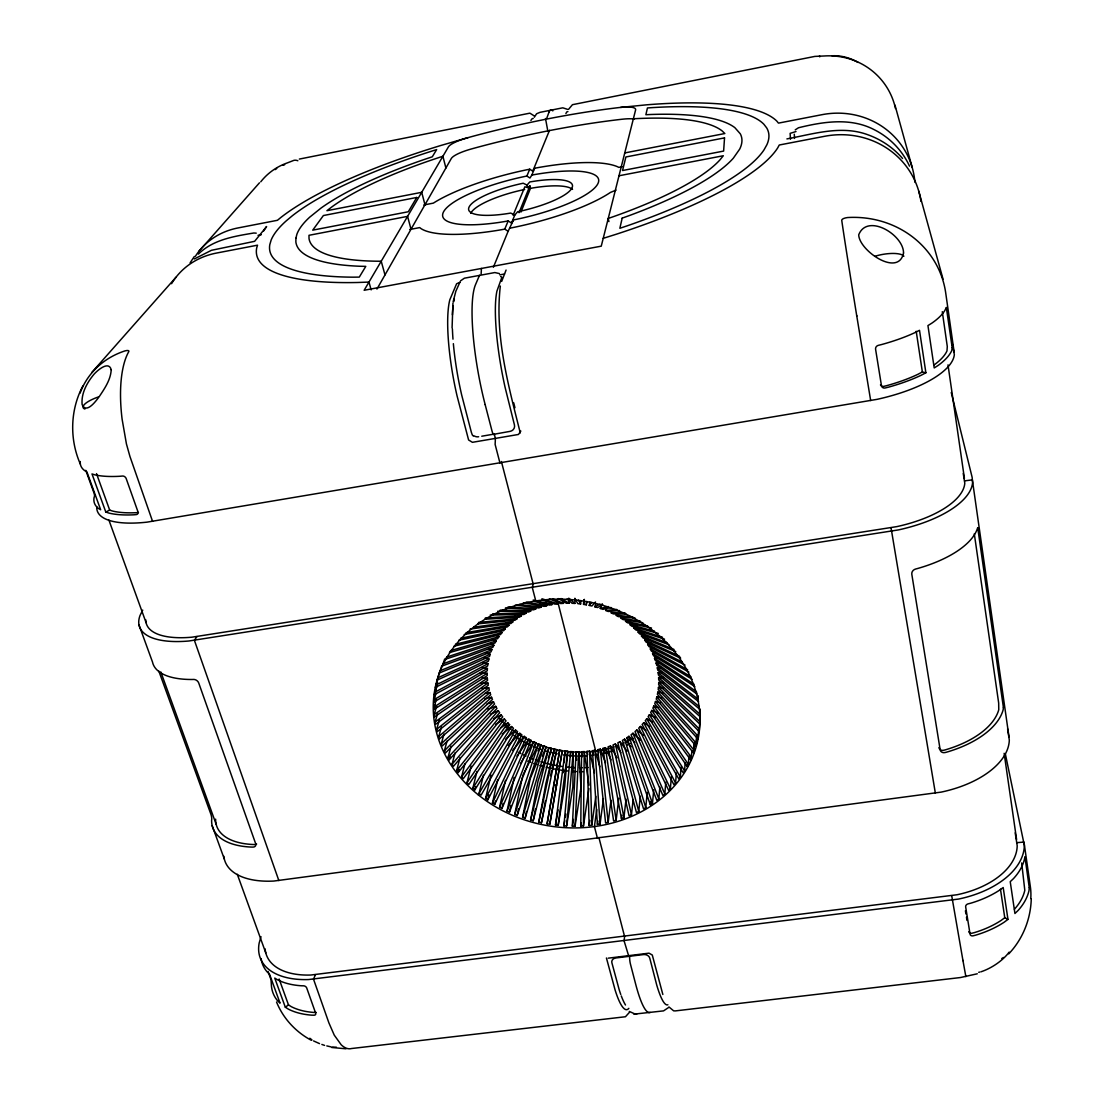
<?xml version="1.0" encoding="UTF-8"?>
<svg xmlns="http://www.w3.org/2000/svg" width="1104" height="1104" viewBox="0 0 1104 1104"><rect width="100%" height="100%" fill="white"/><g stroke="black" fill="none" stroke-linecap="round" stroke-linejoin="round"><path stroke-width="1.5" d="M570.547 756.626L570.602 751.589L573.252 751.741L572.866 787L566.614 826.013L563.909 825.847L570.602 751.589M567.111 598.975L572.12 603.295L574.88 603.433L574.936 598.34M588.915 788.587L583.464 825.93L580.773 826.068L581.587 751.741L584.223 751.589L588.929 785.206M583.464 825.93L584.223 751.589M546.756 118.28L549.033 112.042M663.711 682.727L658.729 682.465L658.646 684.797L699.839 724.086L700.226 716.648M435.914 693.174L433.831 702.089L487.25 670.79L487.402 668.472L482.282 667.906M575.06 826.192L578.744 751.824L576.095 751.824L572.355 826.192L575.06 826.192L581.021 787.166L578.744 751.824M586.845 601.501L586.293 604.84L583.561 604.385L583.809 599.679M663.614 677.566L658.619 677.58L658.715 679.94L699.991 716.593L700.198 709.168M663.421 687.861L658.467 687.309L658.205 689.627L699.122 731.51L699.784 722.389M661.876 697.976L656.839 696.845L656.231 699.094L695.989 746.014L697.107 735.223M662.938 692.967L657.832 692.111L657.404 694.402L697.825 738.824L698.018 735.43M697.825 738.824L698.68 729.716M660.427 702.903L655.5 701.482L654.713 703.69L693.588 753.052L694.913 742.274M698.308 695.824L698.114 699.136L657.294 667.837L660.606 667.437M695.989 746.014L696.472 737.5M693.892 747.919L694.085 744.496M658.605 707.692L653.789 706.022L652.85 708.161L690.662 759.897L690.869 756.461M690.662 759.897L692.07 750.858M657.998 713.005L651.76 710.424L650.656 712.508L687.226 766.521L688.385 764.423L688.896 756.185M687.226 766.521L687.433 763.223M655.417 717.6L649.387 714.688L648.131 716.689L683.279 772.91L684.604 770.882L685.142 762.616M652.492 722.016L646.696 718.787L645.288 720.705L678.863 779.024L680.34 777.092L681.016 767.142M649.469 726.391L643.701 722.72L642.142 724.528L673.992 784.847L675.607 783.012L676.324 773.035M645.895 730.406L640.403 726.446L638.719 728.157L668.679 790.367L670.432 788.629L671.315 776.94M586.293 604.84L586.541 601.721M643.315 735.264L636.829 729.951L635.021 731.566L662.952 795.542L664.829 793.914L665.781 782.198M563.233 772.745L563.523 769.405M564.103 762.726L565.11 751.051L567.746 751.355L564.696 786.379L558.182 825.364L555.491 825.047L565.11 751.051M640.279 739.997L632.992 733.249L631.06 734.753L656.839 800.372L658.84 798.854L659.847 787.111M574.853 598.52L577.847 603.681L580.607 603.971L580.897 600.604M566.614 826.013L573.252 751.741M634.8 742.495L628.921 736.313L626.865 737.693L650.366 804.816L652.478 803.436L653.706 789.981M650.366 804.816L650.684 801.449M631.102 746.87L624.602 739.114L622.449 740.384L643.563 808.887L645.785 807.617L647.234 792.451M629.694 956.257L629.68 956.437A5.41 0.925 83.2 0 0 630.425 964.013L635.559 983.733A80.33 13.358 83 0 0 650.173 1012.451M856.787 316.13L852.426 289.096A95.882 0.745 80.8 0 1 841.772 220.552L841.745 220.358A5.92 2.084 -6.7 0 1 847.334 217.585L847.817 217.529A96.324 90.045 -14.1 0 1 945.714 292.96L954.173 352.314M452.944 303.131L452.074 328.067M626.975 751.079L620.089 741.667L617.84 742.799L636.456 812.544L638.774 811.412L640.306 796.219M1031.26 898.987C1030.667 919.273 1022.773 939.131 1008.739 953.87M620.903 752.666L615.37 743.944L613.037 744.952L629.073 815.801L631.474 814.807L633.103 799.586M616.984 757.91L610.484 745.959L608.083 746.815L621.455 818.616L623.926 817.76L626.037 799.144M621.455 818.616L621.842 815.235M611.036 759.897L605.447 747.67L602.977 748.402L613.617 821.003L616.142 820.286L618.778 798.261M482.876 662.814L487.968 663.67L487.651 665.974L434.383 694.678L437.626 682.562M605.53 763.112L600.286 749.105L597.761 749.685L605.599 822.949L608.18 822.383L610.967 800.331M558.182 825.364L567.746 751.355M599.872 766.783L595.015 750.237L592.434 750.679L597.43 824.44L600.065 824.012L603.433 798.565M597.43 824.44L597.885 821.045M596.74 809.536L594.407 826.579L597.457 838.35M594.352 772.786L589.646 751.065L587.038 751.355L589.136 825.488L591.813 825.199L595.829 796.343M589.136 825.488L589.853 820.396M580.773 826.068L581.27 822.673M500.333 286.06C494.578 335.699 508.323 385.213 520.274 432.934M572.355 826.192L573.404 819.403M563.909 825.847L564.737 820.755M565.289 817.374L565.841 813.979M559.659 750.223L553.973 784.875L556.568 785.317L562.281 750.665L559.659 750.223L547.115 823.805L549.792 824.26L556.568 785.317M583.561 604.385L584.375 599.375M549.792 824.26L562.281 750.665M555.491 825.047L558.072 809.812M547.115 823.805L553.67 786.572M541.457 822.701L556.844 749.671L554.249 749.092L545.942 783.233L538.807 822.107L541.457 822.701L545.445 800.717M533.232 820.7L551.476 748.388L548.923 747.656L538.021 781.149L530.624 819.968L533.232 820.7L535.468 808.887M453.123 301.834L455.828 291.263L459.94 282.155M525.145 818.257L546.204 746.801L543.706 745.945L530.237 778.651L522.578 817.388L525.145 818.257L526.456 811.523M522.289 777.409L514.712 814.393L517.21 815.401L518.576 808.666M484.049 657.818L488.906 658.922L488.41 661.199L435.5 687.337L437.446 680.147M514.16 777.437L507.053 810.971L509.482 812.116L510.89 805.409M538.807 822.107L554.249 749.092M505.48 780.39L499.629 807.162L501.975 808.432L503.065 803.408M497.725 779.603L492.467 802.953L494.73 804.347L495.475 801.007M491.004 775.091L485.594 798.385L487.761 799.889L488.92 794.894M568.532 109.365L572.452 104.687L814.876 56.401L824.219 55.987A71.305 68.71 -34.1 0 1 895.496 108.537M505.591 739.225L515.54 730.034L517.541 731.635L481.123 795.073L479.053 793.459L483.414 775.215M476.914 771.668L472.857 788.187L474.803 789.912L475.617 786.614M595.511 601.984L591.923 606.027L589.219 605.42L590.019 602.122M550.496 775.684L551.683 770.799M552.483 767.556L556.844 749.671M501.037 727.605L507.84 722.858L509.593 724.652L468.869 784.433L467.033 782.612L471.173 766.135M530.624 819.968L548.923 747.656M495.751 724.196L504.376 718.966L506.005 720.857L463.307 778.651L461.624 776.733L464.991 763.609M460.064 757.51L456.628 770.578L458.174 772.579L459.029 769.309M490.452 714.178L498.318 710.686L499.67 712.729L453.482 766.259L452.074 764.175L455.124 752.776M451.094 746.207L447.989 757.551L449.245 759.704L450.128 756.461M487.03 703.786L493.488 701.827L494.537 704.007L445.478 752.942L444.388 750.72L447.079 741.032M484.932 698.818L491.57 697.231L492.453 699.453L442.221 745.987L441.283 743.723L444.015 734.077M260.999 936.675L259.164 943.106A80.288 44.395 -21.4 0 0 308.527 979.552L958.589 899.056A83.987 49.887 -6.8 0 0 1024.333 845.374L1005.33 753.784M439.792 671.342L437.184 680.078L489.541 656.48L490.217 654.244L485.415 652.878M484.891 693.45L489.983 692.539L490.7 694.802L439.475 738.893L438.702 736.575L441.448 726.984M482.117 688.565L488.741 687.778L489.293 690.083L437.253 731.662L436.646 729.316L439.42 719.767M481.151 683.39L487.871 682.976L488.244 685.294L435.556 724.334L435.142 721.975L437.46 714.04M522.578 817.388L543.706 745.945M482.255 678.16L487.347 678.146L487.554 680.478L434.424 716.951L434.176 714.564L436.618 706.325M480.378 672.929L487.195 673.302L487.223 675.634L433.844 709.513L436.232 698.929M433.844 709.513L435.321 704.587M488.727 648.572L491.873 649.663L491.032 651.857L439.433 672.943L441.724 665.878M435.5 687.337L436.977 682.479M490.811 643.936L493.888 645.205L492.867 647.33L442.235 665.974L444.705 658.978M434.383 694.678L436.839 686.536M500.609 276.607A5.893 1.684 -13.8 0 1 501.754 277.628L496.924 291.125A85.256 16.118 79.8 0 0 505.121 387.476L514.436 424.888A6.086 5.548 18.1 0 1 509.979 431.388L494.233 434.203A6.072 1.27 80.1 0 1 492.039 431.098L485.153 404.602M602.881 604.951L597.457 607.531L594.808 606.772L595.856 603.543M548.357 757.951L551.476 748.388M517.21 815.401L541.043 744.938L538.6 743.944L522.634 775.726M514.712 814.393L538.6 743.944M507.053 810.971L533.632 741.681L535.992 742.799L509.482 812.116M501.658 281.437L506.074 270.066M520.922 212.106L530.458 188.356L529.879 185.858L527.657 187.57L524.842 186.824L513.112 215.266M519.032 212.686L529.879 185.858M493.378 267.278L508.13 231.288L513.539 219.903L516.134 219.392A80.123 20.01 -13.4 0 0 598.202 182.96A80.123 20.01 -13.4 0 0 534.239 174.639L531.852 175.081L529.948 178.034L526.884 176.033L524.483 176.53A80.123 20.01 -13.4 0 0 443.159 212.686A80.123 20.01 -13.4 0 0 505.604 221.393L508.171 220.924L511.497 223.063L513.539 219.903M531.852 175.081L534.653 168.236L538.614 167.504A106.895 26.703 -13.4 0 1 617.164 166.58L618.833 167.38L622.145 166.732M511.497 223.063L514.781 215.059L517.624 211.747A53.337 13.303 -13.4 0 0 572.162 187.542A53.337 13.303 -13.4 0 0 529.754 181.967L527.063 185.072L527.657 187.57M423.743 204.985L433.334 203.136L435.928 201.535A106.895 26.703 -13.4 0 1 525.752 170.002L529.741 169.188L532.763 171.161L549.516 130.286M611.119 607.504L602.894 609.353L600.286 608.442L602.232 603.722M542.354 756.143L546.204 746.801M409.736 229.494L419.699 227.59L420.941 228.556A106.895 26.703 -13.4 0 0 500.388 229.908L504.763 229.121L508.171 220.924M526.884 176.033L529.741 169.188M481.441 268.451L481.137 273.792M545.514 118.514L547.791 130.907M501.975 808.432L531.107 740.398L528.816 739.142L516.948 756.019M499.629 807.162L528.816 739.142M315.496 974.653L313.508 979.151L328.909 1022.911L334.264 1035.152L341.177 1044.757A79.571 25.24 85.1 0 0 351.431 1048.538L625.457 1016.743L629.418 1012.368M82.841 386.014C70.132 409.957 69.414 439.351 80.357 464.108M534.295 117.245L536.599 113.767L539.939 112.36L562.778 107.819L567.428 109.296M492.467 802.953L524.193 736.34L526.387 737.72L494.73 804.347M619.482 610.553L608.194 611.478L605.654 610.415L607.186 607.366M537.993 750.996L541.043 744.938M142.733 610.112L140.084 615.37A87.713 34.238 -18.4 0 0 189.005 640.982L898.366 529.92A92.225 38.888 -9.4 0 0 972.583 482.462L972.141 477.328L951.248 392.527M487.761 799.889L521.861 734.795L519.763 733.304L508.268 745.504M485.594 798.385L519.763 733.304M376.933 289.069L451.301 158.521A25.944 5.796 -13.7 0 1 470.828 149.123L472.829 148.557A269.197 67.744 -13.4 0 1 621.152 119.342L623.056 119.135A26.289 5.934 -12.7 0 1 634.414 119.094M496.234 640.872L495.061 642.942L445.588 659.171L446.775 657.046L496.234 640.872L493.24 639.423M479.053 793.459L515.54 730.034M520.481 763.623L533.632 741.681M533.37 747.187L535.992 742.799M565.883 113.491L566.807 111.987A64.336 8.818 79.4 0 1 567.911 111.628M472.857 788.187L511.566 726.542L513.457 728.254L474.803 789.912M532.763 171.161L534.653 168.236M263.649 230.984L266.588 226.527L254.624 241.321L211.457 250.304L194.345 258.943M190.123 262.807L194.345 256.487M498.925 636.691L497.6 638.678L449.48 652.602L450.832 650.532L498.925 636.691L495.917 635.021M467.033 782.612L507.84 722.858M520.84 431.043L518.48 434.465L472.415 442.318L468.593 439.972L457.056 395.881A84.911 18.147 79.7 0 1 449.825 299.777L456.601 283.783L460.009 282.251M196.981 636.566L194.387 640.306L278.857 880.592M530.886 120.433L531.949 118.915A64.129 9.95 79.2 0 1 533.218 118.528M528.14 744.607L531.107 740.398M461.624 776.733L504.376 718.966M499.049 630.839L501.947 632.689L500.457 634.593L453.882 646.268M458.174 772.579L502.693 716.882L501.202 714.909L493.654 718.828M456.628 770.578L501.202 714.909M512.656 750.472L524.193 736.34M589.219 605.42L591.827 602.356M460.547 280.844L464.398 278.194L494.84 272.55L499.422 273.585M452.074 764.175L498.318 710.686M91.742 372.545L175.978 277.256M198.844 251.395L259.468 182.809M502.513 626.865L505.287 628.88L503.645 630.688L458.809 640.21M795.239 129.858L798.496 127.76C823.267 121.661 850.798 117.314 874.437 129.803C889.81 137.545 902.368 150.517 909.53 166.166M449.245 759.704L496.938 708.437L495.737 706.312L487.913 709.223M447.989 757.551L495.737 706.312M668.389 1007.648L663.559 1010.878L635.49 1013.983M444.388 750.72L493.488 701.827M506.281 623.111L508.916 625.264L507.122 626.975L464.204 634.469M441.283 743.723L491.57 697.231M438.702 736.575L489.983 692.539M510.352 619.592L512.836 621.883L510.917 623.484L470.069 629.059M198.389 254.099C213.1 239.513 234.324 236.297 253.81 232.999L256.238 233.165M502.21 734.063L511.566 726.542M664.539 639.161L635.863 629.942L633.958 628.135L636.622 625.996M436.646 729.316L488.741 687.778M275.144 169.63L276.731 168.512M1007.966 919.384L1004.185 922.199A83.117 50.881 -6.4 0 1 975.729 935.143L973.19 935.792A2.857 2.263 -22.7 0 1 970.071 934.219L965.655 906.867A2.884 2.305 -23.1 0 1 968.056 903.872L970.623 903.238A83.835 50.066 -6.7 0 0 999.355 890.307L1003.191 887.506L1007.966 919.384L1004.764 917.714L1000.472 889.244M1004.764 917.714L1001.176 920.391A78.95 48.314 -6.4 0 1 974.197 932.659L971.92 933.225A2.857 2.263 -22.8 0 1 968.801 931.666M435.142 721.975L487.871 682.976M285.315 1007.207L288.254 1009.07A79.516 45.319 -21.8 0 0 311.783 1015.169L313.991 1015.211A2.691 1.835 30.1 0 0 315.647 1013.182L306.719 987.97A2.705 1.863 30.5 0 0 303.559 985.817L301.337 985.775A80.15 44.56 -21.4 0 1 277.697 979.897L274.758 978.089L285.315 1007.207L288.489 1004.902L291.277 1006.655A75.527 43.042 -21.8 0 0 313.619 1012.423L315.592 1012.465A2.677 1.835 30.1 0 0 316.186 1012.409M514.699 616.308L517.017 618.751L514.975 620.227L478.06 623.843M505.522 727.508L509.593 724.652M434.176 714.564L487.347 678.146M433.775 707.14L487.195 673.302M675.758 651.567L643.039 637.919L641.424 635.932L644.267 634.207M433.941 699.701L487.402 668.472M524.083 610.457L526.125 613.244L523.848 614.473L490.217 615.066M434.672 692.318L487.968 663.67M925.883 372.779L921.385 375.139A95.344 33.989 -10.1 0 1 888.099 387.256L885.146 387.973A3.34 2.995 -36 0 1 881.475 385.738L875.582 349.223A3.367 3.05 -37.8 0 1 878.301 345.359L881.282 344.627A96.31 32.416 -10.3 0 0 914.954 332.621L919.508 330.303L925.883 372.779L922.364 371.979L918.086 374.228A90.556 32.278 -10.1 0 1 886.526 385.696L883.904 386.345A3.326 2.995 -36 0 1 880.468 384.868M644.695 640.113L679.126 656.038L680.63 658.191L646.157 642.183L644.695 640.113L647.675 638.567M105.805 512.035L108.744 513.029A90.528 29.808 -17.5 0 0 133.819 514.809L136.247 514.602A3.133 2.374 42.3 0 0 137.917 511.663L126.187 478.57A3.16 2.401 43.4 0 0 122.544 476.031L120.101 476.252A91.384 28.4 -17.3 0 1 94.93 474.858L92.005 473.947L105.805 512.035L109.682 510.089L112.47 511.028A85.988 28.318 -17.5 0 0 136.275 512.684L138.442 512.504M435.983 684.991L488.906 658.922M594.808 606.772L600.121 604.164M437.846 677.773L490.217 654.244M684.991 665.022L648.959 646.585L647.662 644.446L650.739 643.08M440.275 670.694L491.873 649.663M80.109 393.038A91.701 78.577 31.9 0 1 124.835 350.934L125.235 350.837A5.589 1.67 -21.9 0 1 128.685 351.831L128.547 352.038A90.059 34.279 78.6 0 0 122.116 419.244L126.422 443.891L129.927 456.421L152.573 521.364M688.827 672.074L651.429 651.125L650.284 648.931L653.471 647.744M443.256 663.766L493.888 645.205M283.19 165.241L284.666 164.717M603.226 238.34L616.294 234.227A270.025 66.185 -13.4 0 0 777.74 147.826L779.258 145.01L824.716 136.275A83.904 79.888 -21.3 0 1 920.957 201.397M539.911 604.067L541.305 607.131L538.766 607.931L515.223 605.13M692.098 679.277L653.554 655.776L652.574 653.527L655.845 652.533M965.862 976.626L962.909 960.314M977.302 973.783L960.48 977.537L675.331 1010.905L673.647 1010.836L668.9 1006.917M980.945 971.81C991.558 968.291 1002.915 960.577 1009.139 952.131M455.414 644.294L501.947 632.689M545.514 602.577L546.687 605.71L544.079 606.358L523.448 602.77M694.83 686.605L655.307 660.509L654.506 658.219L657.846 657.418M600.286 608.442L608.428 606.551M460.492 638.333L505.287 628.88M299.294 159.086L529.879 113.16L534.088 115.796M510.2 228.1L514.616 227.217A106.895 26.703 -13.4 0 0 610.443 192.427L616.046 190.136M832.03 55.78C841.013 55.283 850.301 57.836 858.029 62.417M624.767 152.932L724.831 133.529L722.182 130.962A215.335 52.619 -13.4 0 0 633.379 118.777M258.032 235.331L261.303 234.697M796.012 131.542L790.133 133.363L790.478 139.27M786.904 138.911C813.206 134.081 841.124 124.973 867.537 134.647C881.033 139.408 893.233 147.605 902.561 158.479M618.999 175.771L723.313 155.747L720.056 159.763A215.335 52.619 -13.4 0 1 608.235 218.454L608.925 221.6M499.767 274.896L504.542 273.999M530.458 188.356L531.231 188.218A53.254 13.455 -13.4 0 1 572.548 189.391M978.724 972.279L979.717 972.1M656.08 662.993L696.348 691.642L696.983 694.043L656.714 665.326L656.08 662.993L659.474 662.4M466.04 632.689L508.916 625.264M481.758 436.218L492.715 434.341M473.754 627.169L512.836 621.883M964.606 480.847L972.362 479.881L1009.001 736.906M557.051 600.452L557.782 603.819L555.077 604.15L542.299 600.121M608.249 958.162L649 953.166L652.285 955.029L662.842 994.469M478.501 622.463L517.017 618.751M605.654 610.415L616.846 609.449M1016.894 842.642L1024.001 842.09L1030.391 886.954A82.897 66.295 -2.9 0 1 1030.763 898.559M562.971 599.969L563.44 603.364L560.708 603.543L549.364 598.782M699.563 709.072L658.426 675.055L658.15 672.695L661.475 672.502M484.753 619.234L519.28 617.219L521.447 615.866L485.346 617.923M492.577 613.796L526.125 613.244M568.822 598.133L569.153 603.239L566.407 603.253L558.238 598.561M336.361 1047.213L332.566 1047.116M625.043 612.899L610.871 612.692L613.327 613.893L626.009 614.128M629.266 1011.416L634.952 1013.969M497.683 611.243L528.623 612.002L530.996 610.912L500.153 610.098M633.627 1013.941L636.801 1014.01M346.021 1048.8L331.655 1047.475M505.466 607.849L533.605 609.822L536.061 608.87L508.033 606.869M632.813 616.832L615.922 615.259L618.281 616.598L635.269 618.212M519.529 604.509L541.305 607.131M640.43 621.221L620.779 618.102L623.042 619.565L642.776 622.739M526.166 602.094L546.687 605.71M647.703 626.023L625.416 621.207L627.569 622.794L651.526 628.024M331.062 1046.896L326.798 1045.916M533.591 601.307L549.516 605.089L552.179 604.606L533.177 600.038M654.493 631.198L629.818 624.56L631.847 626.258L658.246 633.42M541.926 598.768L557.782 603.819M633.958 628.135L662.566 637.284M324.576 1045.391L321.857 1044.439M319.525 1043.611L313.564 1040.934M666.94 642.638L637.836 631.943L639.602 633.834L668.845 644.653M641.424 635.932L674.089 649.497M552.386 598.672L563.44 603.364M647.662 644.446L682.148 662.041M628.59 955.664L624.119 940.925L624.574 936.482L598.879 837.425M650.284 648.931L687.654 669.797M561.108 598.547L569.153 603.239M311.19 1040.216C295.693 1031.936 283.121 1018.33 276.538 1002.004M652.574 653.527L691.118 676.945M527.063 185.072L523.172 183.236A53.337 13.303 -13.4 0 0 468.965 207.331A53.337 13.303 -13.4 0 0 510.697 213.072L514.781 215.059M504.763 229.121L508.13 231.288M654.506 658.219L694.016 684.245M312.004 1039.94L309.824 1038.243M698.57 701.537L657.749 670.169L657.294 667.837M658.15 672.695L699.315 706.657M569.981 599.113L574.88 603.433M658.619 677.58L699.922 714.178M658.729 682.465L699.95 721.685M473.326 436.039L472.098 434.672M658.467 687.309L699.412 729.137M626.865 737.693L629.225 740.163M657.832 692.111L698.308 736.492M656.839 696.845L696.638 743.723M655.5 701.482L694.416 750.817M653.789 706.022L691.656 757.717M651.76 710.424L688.385 764.423M649.387 714.688L684.604 770.882M646.696 718.787L680.34 777.092M578.455 600.121L580.607 603.971M643.701 722.72L675.607 783.012M640.403 726.446L670.432 788.629M602.977 748.402L604.385 751.451M636.829 729.951L664.829 793.914M632.992 733.249L658.84 798.854M597.761 749.685L598.92 752.804M85.767 470.318L93.895 492.674A2.967 0.718 74.9 0 1 94.461 496.441L94.088 497.504A90.528 29.808 -17.5 0 0 98.449 508.447L100.657 509.744L86.871 471.822L84.663 470.608A91.384 28.4 -17.3 0 1 80.288 461.527M158.838 671.122L210.823 814.034A4.112 0.911 77.5 0 1 211.72 819.596L211.623 820.272A83.186 40.71 -20 0 0 252.016 847.099L253.147 847.085A4.237 3.036 33.4 0 0 255.645 843.608L198.734 683.017A4.444 3.284 37.4 0 0 193.573 679.429L192.386 679.484A86.871 35.507 -18.7 0 1 152.504 662.027L139.021 625.016M268.037 971.437L271.018 979.69L271.336 984.257A79.516 45.319 -21.8 0 0 277.739 1000.928L280.057 1003.136L269.5 974.101L267.182 971.934A80.15 44.56 -21.4 0 1 261.11 958.562M212.189 825.723L224.305 858.995M108.896 520.067L146.087 622.684M237.291 874.271L265.774 952.876M160.825 671.963L216.177 824.315M96.503 473.616L109.682 510.089M279.133 979.027L288.489 1004.902M628.921 736.313L652.478 803.436M891.025 527.698L935.35 793.114M624.602 739.114L645.785 807.617M592.434 750.679L593.414 753.977M951.703 895.634L962.978 960.687M371.151 289.897L368.971 282.072L357.972 282.486A270.025 66.185 -13.4 0 1 256.735 247.751L257.549 245.171L216.481 253.064A80.316 71.029 34.7 0 0 171.562 283.7M894.971 105.128L912.18 167.408M918.721 191.089L943.051 279.188M384.992 274.924L381.225 261.234A215.335 52.619 -13.4 0 1 309.023 238.561L308.982 235.304L407.583 216.37L411.019 229.246M620.089 741.667L638.774 811.412M952.241 343.413L954.339 354.591A95.151 34.307 -10 0 1 877.059 399.344L147.067 522.137A90.349 30.112 -17.6 0 1 96.793 506.833M606.427 957.982L615.149 990.15A74.686 13.262 83.1 0 0 628.838 1008.338M424.971 204.751L421.714 192.317L326.922 210.698L332.111 206.724A215.335 52.619 -13.4 0 1 442.897 156.257L445.892 168.015M494.275 434.079L495.406 438.398L495.13 444.443L499.974 463.087M501.395 461.513L533.163 584.002L532.321 587.59L535.785 600.949M558.058 602.963L595.718 751.12M513.691 402.753L514.947 407.749M963.24 473.464L964.786 483.262A84.511 35.618 -9.4 0 1 896.807 526.622L191.958 637.187A80.371 31.381 -18.4 0 1 145.797 619.882M615.37 743.944L631.474 814.807M1007.579 728.792L1009.304 740.011A86.36 47.003 -7.7 0 1 941.146 792.12L273.764 881.061A82.441 41.704 -20.4 0 1 223.836 856.249M587.038 751.355L587.77 754.694M819.527 55.78L819.748 56.87M1015.183 832.844L1017.198 845.719A76.963 45.706 -6.8 0 1 956.961 894.764L310.831 975.025A73.582 40.682 -21.4 0 1 265.112 948.86M610.484 745.959L623.926 817.76M870.67 400.573L856.676 315.44M965.42 910.772L965.945 913.988M966.469 917.203L966.98 920.419M916.21 331.283L922.364 371.979M605.447 747.67L616.142 820.286M915.078 182.422L914.333 177.358A80.537 77.004 -24.1 0 0 822.025 114.678L778.458 123.124L776.843 121.136A270.025 66.185 -13.4 0 0 646.406 104.839L618.668 107.612A270.025 66.185 -13.4 0 0 470 137.075L440.662 145.535A270.025 66.185 -13.4 0 0 280.94 217.405L277.449 220.289L237.926 227.962A77.197 68.821 35.7 0 0 195.353 256.349M942.292 311.673L947.287 346.518L946.984 350.893A90.556 32.278 -10.1 0 1 933.887 365.093M974.308 533.825L998.678 703.082L998.761 709.734A82.814 43.622 -7.9 0 1 944.914 749.975L943.865 750.237A4.513 3.754 -25.4 0 1 938.911 747.574M1021.683 862.955L1024.802 890.293A78.95 48.314 -6.4 0 1 1014.397 909.268M948.005 364.872L964.427 478.446M1004.143 753.314L1016.605 839.578M581.587 751.741L582.291 756.778M600.286 749.105L608.18 822.383M595.015 750.237L600.065 824.012M794.273 134.205L794.549 138.428M576.095 751.824L576.647 760.228M589.646 751.065L591.813 825.199M470.718 213.307A53.254 13.455 -13.4 0 1 524.662 189.474M549.033 112.028A68.959 10.019 79.3 0 1 552.828 110.869M667.879 1004.778A74.962 11.758 82.9 0 1 656.77 985.182L649.745 958.093A5.272 4.181 6.5 0 0 643.535 954.574L615.908 957.955A5.258 4.168 7.3 0 0 611.864 962.716L619.165 989.667A74.713 13.11 83.1 0 0 620.765 994.469M874.865 256.307A20.81 6.486 -10.1 0 1 903.886 256.238M620.586 107.405A26.358 5.796 -12.7 0 1 635.6 109.945L601.252 246.164L364.154 290.269L448.376 146.942A26.013 5.658 -13.6 0 1 467.986 137.641M1003.508 957.472A17.429 11.164 -4.7 0 1 1001.77 958.507M485.153 404.602A91.356 18.285 79.8 0 1 475.479 284.735L479.343 275.669A5.948 1.187 79.2 0 1 479.936 275.476M630.149 743.558A99.857 85.877 10 0 1 627.486 744.965M613.355 750.748A99.857 85.877 10 0 1 601.349 753.88M598.271 754.446A99.857 85.877 10 0 1 595.166 754.929M593.607 755.136A99.857 85.877 10 0 1 590.474 755.495M587.328 755.757A99.857 85.877 10 0 1 584.168 755.923M582.595 755.978A99.857 85.877 10 0 1 577.834 756.019M576.247 755.978A99.857 85.877 10 0 1 563.551 754.915M557.258 753.866A99.857 85.877 10 0 1 551.034 752.459M547.957 751.631A99.857 85.877 10 0 1 544.907 750.72M541.885 749.74A99.857 85.877 10 0 1 538.904 748.664M537.413 748.098A99.857 85.877 10 0 1 534.488 746.897M531.59 745.614A99.857 85.877 10 0 1 528.747 744.262M527.339 743.558A99.857 85.877 10 0 1 523.186 741.336M521.819 740.549A99.857 85.877 10 0 1 513.967 735.499M633.199 738.286A99.512 85.67 10 0 1 630.591 739.763M629.266 740.467A99.512 85.67 10 0 1 625.209 742.481M623.829 743.102A99.512 85.67 10 0 1 621.028 744.303M618.199 745.421A99.512 85.67 10 0 1 615.314 746.456M613.852 746.939A99.512 85.67 10 0 1 589.481 751.824M587.908 751.934A99.512 85.67 10 0 1 535.247 743.102M533.798 742.481A99.512 85.67 10 0 1 512.297 729.923M511.069 728.985A99.512 85.67 10 0 1 507.509 726.087M506.35 725.08A99.512 85.67 10 0 1 504.086 723.037M502.982 721.988A99.512 85.67 10 0 1 499.781 718.773M260.765 181.801A68.503 62.348 39.1 0 1 287.564 162.812L292.739 160.811A68.517 19.072 77.7 0 1 297.845 160.756M478.625 436.756A6.072 5.506 19.8 0 1 474.085 435.859M471.932 433.665A6.072 5.506 19.8 0 1 471.353 432.271L461.693 395.066A84.939 17.954 79.7 0 1 453.358 343.675M452.985 339.163A84.939 17.954 79.7 0 1 452.419 329.102M452.392 314.861A84.939 17.954 79.7 0 1 453.095 306.001M453.772 301.654A84.939 17.954 79.7 0 1 454.365 298.949M625.499 1004.999A74.713 13.11 83.1 0 1 621.29 995.932M256.625 844.049A4.223 3.022 33.4 0 1 254.941 844.532L254.044 844.546A79.005 38.668 -20 0 1 215.625 819.14M84.911 409.046A19.61 5.561 -17.4 0 1 98.256 396.998M582.912 771.696A127.526 109.917 10 0 1 579.697 771.668M576.467 771.572A127.526 109.917 10 0 1 571.624 771.296M568.408 771.034A127.526 109.917 10 0 1 546.107 767.17M542.975 766.342A127.526 109.917 10 0 1 539.87 765.445M536.792 764.479A127.526 109.917 10 0 1 533.729 763.444M530.693 762.34A127.526 109.917 10 0 1 527.698 761.18M588.115 767.515A114.126 98.159 10 0 1 585.23 767.666M582.346 767.735A114.126 98.159 10 0 1 579.448 767.749M575.101 767.653A114.126 98.159 10 0 1 566.421 767.018M562.102 766.48A114.126 98.159 10 0 1 540.863 761.719M538.103 760.822A114.126 98.159 10 0 1 535.371 759.856M532.666 758.848A114.126 98.159 10 0 1 529.989 757.772M526.015 756.061A114.126 98.159 10 0 1 523.406 754.832M520.84 753.563A114.126 98.159 10 0 1 518.3 752.238M952.2 347.677L951.772 350.534A95.344 33.989 -10.1 0 1 938.014 365.507L934.205 367.949L927.94 325.583L931.804 323.182A96.31 32.416 -10.3 0 0 945.783 308.692L946.335 307.423L952.2 347.677M295.913 238.216L295.872 241.983A228.97 55.987 -13.4 0 0 360.387 266.271L365.797 266.368L359.297 277.104L353.004 277.173A256.294 62.776 -13.4 0 1 269.818 244.564L271.129 240.106A256.294 62.776 -13.4 0 1 286.212 220.883L292.243 215.832A256.294 62.776 -13.4 0 1 430.408 151.565L436.646 149.606L432.285 156.796L426.558 158.7A228.97 55.987 -13.4 0 0 321.043 208.063L309.727 217.157A228.97 55.987 -13.4 0 0 296.893 234.269L295.913 238.216M1029.259 887.671L1029.025 890.445A83.117 50.881 -6.4 0 1 1018.109 910.455L1014.935 913.505L1010.229 881.682L1013.431 878.66A83.835 50.066 -6.7 0 0 1024.512 858.898L1024.94 856.759L1029.259 887.671M1003.384 707.305L1003.163 709.734A87.188 45.94 -7.9 0 1 946.473 752.197L945.134 752.528A4.526 3.754 -25.4 0 1 940.18 749.864L911.807 574.246A4.747 4.112 -29.2 0 1 915.699 569.002L917.107 568.643A91.287 40.268 -9.1 0 0 977.288 528.857L977.716 527.684L1003.384 707.305M111.214 369.771C110.676 379.748 104.728 388.415 99.319 396.488C95.993 401.056 86.278 414.317 82.124 404.561C81.047 393.341 87.023 382.646 93.992 374.27C97.318 370.475 108.813 360.318 111.214 369.771M724.528 137.89L723.631 151.082L622.546 170.527L625.899 156.975L724.528 137.89M903.527 253.051C898.421 277.711 859.036 250.511 858.719 234.807C867.316 212.851 903.748 234.793 903.527 253.051M622.187 218.123L619.855 228.293L627.527 225.713A256.294 62.776 -13.4 0 0 764.092 149.744L766.838 144.817A256.294 62.776 -13.4 0 0 766.618 127.802L763.899 124.283A256.294 62.776 -13.4 0 0 653.237 107.557L647.441 107.957L645.881 114.733L651.084 114.485A228.97 55.987 -13.4 0 1 734.864 127.664L740.26 133.777A228.97 55.987 -13.4 0 1 739.68 149.123L733.36 158.148A228.97 55.987 -13.4 0 1 628.935 215.708L622.187 218.123M416.76 197.464L408.314 211.747L312.736 230.143L323.389 215.542L416.76 197.464M477.963 794.604A133.943 113.726 10 0 0 697.231 742.909A133.943 113.726 10 0 0 524.648 603.115A133.943 113.726 10 0 0 477.963 794.604"/></g></svg>
